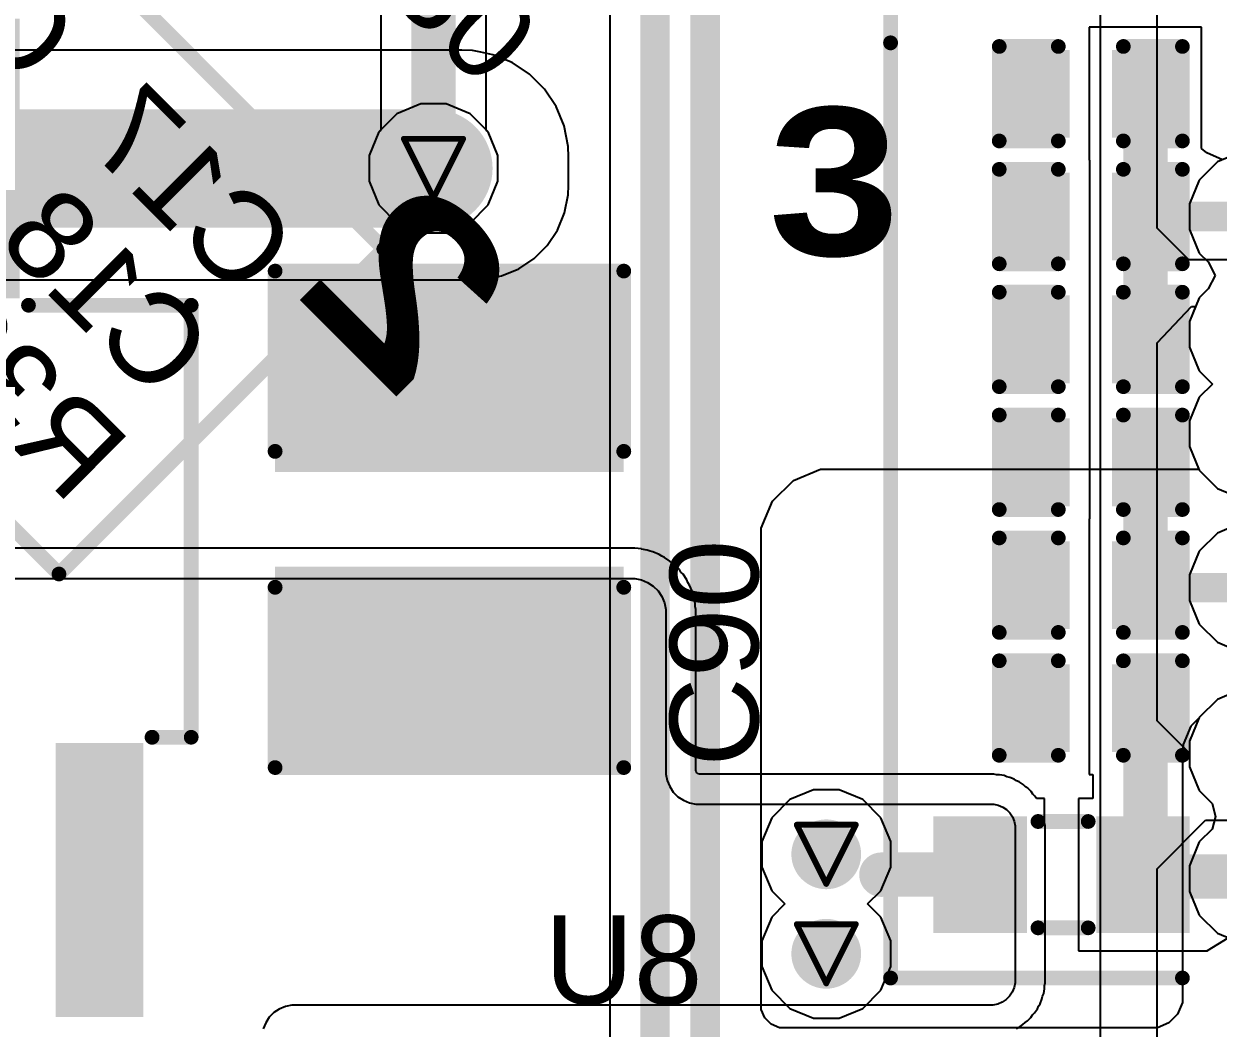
# Model space of a CAD drawing. Header units: inches. Extents: x 0 to 5359, y 0 to 5098.
# Drawn here: x 54.64 to 64.91, y 37.13 to 45.76 of the extents above; entities that cross this region are included whole.
import ezdxf

# ---------------------------------------------------------------- set-up
doc = ezdxf.new("R2010")
doc.units = ezdxf.units.IN
for name, color, linetype in [('Bottom Layer', 5, 'Continuous'), ('Bottom Overlay', 54, 'Continuous'), ('Drill Drawing', 1, 'Continuous'), ('Layer 1', 16, 'Continuous'), ('Layer 2', 76, 'Continuous'), ('Top Layer', 1, 'Continuous'), ('Top Overlay', 2, 'Continuous'), ('Top Paste', 8, 'Continuous'), ('Top Solder', 216, 'Continuous'), ('Via Holes', 16, 'Continuous')]:
    doc.layers.add(name, color=color, linetype=linetype)
doc.styles.add('Arial', font='', dxfattribs={"height": 0.2})
doc.styles.add('Arial Black_Bold', font='', dxfattribs={"height": 0.2})
doc.styles.get('Arial').set_extended_font_data('Arial')
doc.styles.get('Arial Black_Bold').set_extended_font_data('Arial Black', bold=True)

# ---------------------------------------------------------------- blocks, each defined once
blk = doc.blocks.new('SOT_223_6__33')
at = {"layer": 'Top Layer'}
for points in [[(-1.75, 4.2), (1.75, 4.2), (1.75, 2), (-1.75, 2)], [(-2.815, -2.025), (-2.265, -2.025), (-2.265, -4.175), (-2.815, -4.175)], [(-1.545, -2.025), (-0.995, -2.025), (-0.995, -4.175), (-1.545, -4.175)], [(-0.275, -2.025), (0.275, -2.025), (0.275, -4.175), (-0.275, -4.175)], [(0.995, -2.025), (1.545, -2.025), (1.545, -4.175), (0.995, -4.175)], [(2.265, -2.025), (2.815, -2.025), (2.815, -4.175), (2.265, -4.175)]]:
    blk.add_hatch(color=1, dxfattribs=at).paths.add_polyline_path(points)
at = {"layer": 'Top Paste'}
for points in [[(-1.75, 4.2), (1.75, 4.2), (1.75, 2), (-1.75, 2)], [(-2.815, -2.025), (-2.265, -2.025), (-2.265, -4.175), (-2.815, -4.175)], [(-1.545, -2.025), (-0.995, -2.025), (-0.995, -4.175), (-1.545, -4.175)], [(-0.275, -2.025), (0.275, -2.025), (0.275, -4.175), (-0.275, -4.175)], [(0.995, -2.025), (1.545, -2.025), (1.545, -4.175), (0.995, -4.175)], [(2.265, -2.025), (2.815, -2.025), (2.815, -4.175), (2.265, -4.175)]]:
    blk.add_hatch(color=8, dxfattribs=at).paths.add_polyline_path(points)
at = {"layer": 'Top Solder'}
for points in [[(-1.852, 4.302), (1.852, 4.302), (1.852, 1.898), (-1.852, 1.898)], [(-2.917, -1.923), (-2.163, -1.923), (-2.163, -4.277), (-2.917, -4.277)], [(-1.647, -1.923), (-0.893, -1.923), (-0.893, -4.277), (-1.647, -4.277)], [(-0.377, -1.923), (0.377, -1.923), (0.377, -4.277), (-0.377, -4.277)], [(0.893, -1.923), (1.647, -1.923), (1.647, -4.277), (0.893, -4.277)], [(2.163, -1.923), (2.917, -1.923), (2.917, -4.277), (2.163, -4.277)]]:
    blk.add_hatch(color=216, dxfattribs=at).paths.add_polyline_path(points)
at = {"layer": 'Top Overlay'}
for points in [[(-3.327, -1.873, 0.127, 0.127, 0), (-3.327, 1.84, 0.127, 0.127, 0)], [(-3.327, 1.84, 0.127, 0.127, 0), (-1.929, 1.84, 0.127, 0.127, 0)], [(1.929, 1.84, 0.127, 0.127, 0), (3.327, 1.84, 0.127, 0.127, 0)], [(3.327, -1.873, 0.127, 0.127, 0), (3.327, 1.84, 0.127, 0.127, 0)], [(-3.327, -1.873, 0.127, 0.127, 0), (-2.991, -1.873, 0.127, 0.127, 0)], [(2.991, -1.873, 0.127, 0.127, 0), (3.327, -1.873, 0.127, 0.127, 0)], [(-2.636, -4.513, 0.2, 0.2, 0), (-2.509, -4.386, 0.2, 0.2, 0)], [(-2.509, -4.386, 0.2, 0.2, 0), (-2.382, -4.513, 0.2, 0.2, 0)], [(-2.636, -4.513, 0.2, 0.2, 0), (-2.382, -4.513, 0.2, 0.2, 0)]]:
    blk.add_lwpolyline(points, format="xyseb", dxfattribs=at)
for points in [[(-3.359, 1.84, 0.0635, 0.0635, 1), (-3.296, 1.84, 0.0635, 0.0635, 1)], [(-3.359, 1.84, 0.0635, 0.0635, 1), (-3.296, 1.84, 0.0635, 0.0635, 1)], [(-1.96, 1.84, 0.0635, 0.0635, 1), (-1.897, 1.84, 0.0635, 0.0635, 1)], [(1.897, 1.84, 0.0635, 0.0635, 1), (1.96, 1.84, 0.0635, 0.0635, 1)], [(3.296, 1.84, 0.0635, 0.0635, 1), (3.359, 1.84, 0.0635, 0.0635, 1)], [(3.296, 1.84, 0.0635, 0.0635, 1), (3.359, 1.84, 0.0635, 0.0635, 1)], [(-3.359, -1.873, 0.0635, 0.0635, 1), (-3.296, -1.873, 0.0635, 0.0635, 1)], [(-3.359, -1.873, 0.0635, 0.0635, 1), (-3.296, -1.873, 0.0635, 0.0635, 1)], [(-3.023, -1.873, 0.0635, 0.0635, 1), (-2.959, -1.873, 0.0635, 0.0635, 1)], [(2.959, -1.873, 0.0635, 0.0635, 1), (3.023, -1.873, 0.0635, 0.0635, 1)], [(3.296, -1.873, 0.0635, 0.0635, 1), (3.359, -1.873, 0.0635, 0.0635, 1)], [(3.296, -1.873, 0.0635, 0.0635, 1), (3.359, -1.873, 0.0635, 0.0635, 1)], [(-2.559, -4.386, 0.1, 0.1, 1), (-2.459, -4.386, 0.1, 0.1, 1)], [(-2.559, -4.386, 0.1, 0.1, 1), (-2.459, -4.386, 0.1, 0.1, 1)], [(-2.686, -4.513, 0.1, 0.1, 1), (-2.586, -4.513, 0.1, 0.1, 1)], [(-2.686, -4.513, 0.1, 0.1, 1), (-2.586, -4.513, 0.1, 0.1, 1)], [(-2.432, -4.513, 0.1, 0.1, 1), (-2.332, -4.513, 0.1, 0.1, 1)], [(-2.432, -4.513, 0.1, 0.1, 1), (-2.332, -4.513, 0.1, 0.1, 1)]]:
    blk.add_lwpolyline(points, format="xyseb", close=True, dxfattribs=at)
blk = doc.blocks.new('IND_0603__1608_M_______207')
at = {"layer": 'Top Layer'}
for points in [[(-1, 0.4), (-0.4, 0.4), (-0.4, -0.4), (-1, -0.4)], [(0.4, 0.4), (1, 0.4), (1, -0.4), (0.4, -0.4)]]:
    blk.add_hatch(color=1, dxfattribs=at).paths.add_polyline_path(points)
at = {"layer": 'Top Paste'}
for points in [[(-1, 0.4), (-0.4, 0.4), (-0.4, -0.4), (-1, -0.4)], [(0.4, 0.4), (1, 0.4), (1, -0.4), (0.4, -0.4)]]:
    blk.add_hatch(color=8, dxfattribs=at).paths.add_polyline_path(points)
at = {"layer": 'Top Solder'}
for points in [[(-1.102, 0.502), (-0.298, 0.502), (-0.298, -0.502), (-1.102, -0.502)], [(0.298, 0.502), (1.102, 0.502), (1.102, -0.502), (0.298, -0.502)]]:
    blk.add_hatch(color=216, dxfattribs=at).paths.add_polyline_path(points)
at = {"layer": 'Top Overlay'}
for points in [[(-0.203, 0.457, 0.127, 0.127, 0), (0.229, 0.457, 0.127, 0.127, 0)], [(-0.203, -0.457, 0.127, 0.127, 0), (0.229, -0.457, 0.127, 0.127, 0)]]:
    blk.add_lwpolyline(points, format="xyseb", dxfattribs=at)
for points in [[(-0.235, 0.457, 0.0635, 0.0635, 1), (-0.171, 0.457, 0.0635, 0.0635, 1)], [(0.197, 0.457, 0.0635, 0.0635, 1), (0.26, 0.457, 0.0635, 0.0635, 1)], [(-0.235, -0.457, 0.0635, 0.0635, 1), (-0.171, -0.457, 0.0635, 0.0635, 1)], [(0.197, -0.457, 0.0635, 0.0635, 1), (0.26, -0.457, 0.0635, 0.0635, 1)]]:
    blk.add_lwpolyline(points, format="xyseb", close=True, dxfattribs=at)
blk = doc.blocks.new('C___0402_235')
at = {"layer": 'Top Layer'}
for points in [[(-0.699, -0.318), (-0.699, 0.318), (-0.241, 0.318), (-0.241, -0.318)], [(0.241, -0.318), (0.241, 0.318), (0.699, 0.318), (0.699, -0.318)]]:
    blk.add_hatch(color=1, dxfattribs=at).paths.add_polyline_path(points)
at = {"layer": 'Top Paste'}
for points in [[(-0.699, -0.318), (-0.699, 0.318), (-0.241, 0.318), (-0.241, -0.318)], [(0.241, -0.318), (0.241, 0.318), (0.699, 0.318), (0.699, -0.318)]]:
    blk.add_hatch(color=8, dxfattribs=at).paths.add_polyline_path(points)
at = {"layer": 'Top Solder'}
for points in [[(-0.758, -0.377), (-0.758, 0.377), (-0.181, 0.377), (-0.181, -0.377)], [(0.181, -0.377), (0.181, 0.377), (0.759, 0.377), (0.759, -0.377)]]:
    blk.add_hatch(color=216, dxfattribs=at).paths.add_polyline_path(points)
at = {"layer": 'Top Overlay'}
for points in [[(-0.787, -0.406, 0.127, 0.127, 0), (-0.787, 0.406, 0.127, 0.127, 0)], [(-0.787, 0.406, 0.127, 0.127, 0), (-0.279, 0.406, 0.127, 0.127, 0)], [(0.279, 0.406, 0.127, 0.127, 0), (0.787, 0.406, 0.127, 0.127, 0)], [(0.787, -0.406, 0.127, 0.127, 0), (0.787, 0.406, 0.127, 0.127, 0)], [(-0.787, -0.406, 0.127, 0.127, 0), (-0.279, -0.406, 0.127, 0.127, 0)], [(0.279, -0.406, 0.127, 0.127, 0), (0.787, -0.406, 0.127, 0.127, 0)]]:
    blk.add_lwpolyline(points, format="xyseb", dxfattribs=at)
for points in [[(-0.819, 0.406, 0.0635, 0.0635, 1), (-0.756, 0.406, 0.0635, 0.0635, 1)], [(-0.819, 0.406, 0.0635, 0.0635, 1), (-0.756, 0.406, 0.0635, 0.0635, 1)], [(-0.311, 0.406, 0.0635, 0.0635, 1), (-0.248, 0.406, 0.0635, 0.0635, 1)], [(0.248, 0.406, 0.0635, 0.0635, 1), (0.311, 0.406, 0.0635, 0.0635, 1)], [(0.756, 0.406, 0.0635, 0.0635, 1), (0.819, 0.406, 0.0635, 0.0635, 1)], [(0.756, 0.406, 0.0635, 0.0635, 1), (0.819, 0.406, 0.0635, 0.0635, 1)], [(-0.819, -0.406, 0.0635, 0.0635, 1), (-0.756, -0.406, 0.0635, 0.0635, 1)], [(-0.819, -0.406, 0.0635, 0.0635, 1), (-0.756, -0.406, 0.0635, 0.0635, 1)], [(-0.311, -0.406, 0.0635, 0.0635, 1), (-0.248, -0.406, 0.0635, 0.0635, 1)], [(0.248, -0.406, 0.0635, 0.0635, 1), (0.311, -0.406, 0.0635, 0.0635, 1)], [(0.756, -0.406, 0.0635, 0.0635, 1), (0.819, -0.406, 0.0635, 0.0635, 1)], [(0.756, -0.406, 0.0635, 0.0635, 1), (0.819, -0.406, 0.0635, 0.0635, 1)]]:
    blk.add_lwpolyline(points, format="xyseb", close=True, dxfattribs=at)
blk = doc.blocks.new('C___0402_239')
at = {"layer": 'Top Layer'}
for points in [[(-0.699, -0.318), (-0.699, 0.317), (-0.241, 0.317), (-0.241, -0.318)], [(0.241, -0.318), (0.241, 0.317), (0.698, 0.317), (0.698, -0.318)]]:
    blk.add_hatch(color=1, dxfattribs=at).paths.add_polyline_path(points)
at = {"layer": 'Top Paste'}
for points in [[(-0.699, -0.318), (-0.699, 0.317), (-0.241, 0.317), (-0.241, -0.318)], [(0.241, -0.318), (0.241, 0.317), (0.698, 0.317), (0.698, -0.318)]]:
    blk.add_hatch(color=8, dxfattribs=at).paths.add_polyline_path(points)
at = {"layer": 'Top Solder'}
for points in [[(-0.759, -0.378), (-0.759, 0.377), (-0.181, 0.377), (-0.181, -0.378)], [(0.181, -0.378), (0.181, 0.377), (0.758, 0.377), (0.758, -0.378)]]:
    blk.add_hatch(color=216, dxfattribs=at).paths.add_polyline_path(points)
at = {"layer": 'Top Overlay'}
for points in [[(-0.787, 0.406, 0.127, 0.127, 0), (-0.279, 0.406, 0.127, 0.127, 0)], [(-0.787, -0.406, 0.127, 0.127, 0), (-0.787, 0.406, 0.127, 0.127, 0)], [(0.279, 0.406, 0.127, 0.127, 0), (0.787, 0.406, 0.127, 0.127, 0)], [(0.787, 0.406, 0.127, 0.127, 0), (0.787, -0.406, 0.127, 0.127, 0)], [(-0.787, -0.406, 0.127, 0.127, 0), (-0.279, -0.406, 0.127, 0.127, 0)], [(0.279, -0.406, 0.127, 0.127, 0), (0.787, -0.406, 0.127, 0.127, 0)]]:
    blk.add_lwpolyline(points, format="xyseb", dxfattribs=at)
for points in [[(-0.819, 0.406, 0.0635, 0.0635, 1), (-0.756, 0.406, 0.0635, 0.0635, 1)], [(-0.819, 0.406, 0.0635, 0.0635, 1), (-0.756, 0.406, 0.0635, 0.0635, 1)], [(-0.311, 0.406, 0.0635, 0.0635, 1), (-0.248, 0.406, 0.0635, 0.0635, 1)], [(0.248, 0.406, 0.0635, 0.0635, 1), (0.311, 0.406, 0.0635, 0.0635, 1)], [(0.756, 0.406, 0.0635, 0.0635, 1), (0.819, 0.406, 0.0635, 0.0635, 1)], [(0.756, 0.406, 0.0635, 0.0635, 1), (0.819, 0.406, 0.0635, 0.0635, 1)], [(-0.819, -0.406, 0.0635, 0.0635, 1), (-0.756, -0.406, 0.0635, 0.0635, 1)], [(-0.819, -0.406, 0.0635, 0.0635, 1), (-0.756, -0.406, 0.0635, 0.0635, 1)], [(-0.311, -0.406, 0.0635, 0.0635, 1), (-0.248, -0.406, 0.0635, 0.0635, 1)], [(0.248, -0.406, 0.0635, 0.0635, 1), (0.311, -0.406, 0.0635, 0.0635, 1)], [(0.756, -0.406, 0.0635, 0.0635, 1), (0.819, -0.406, 0.0635, 0.0635, 1)], [(0.756, -0.406, 0.0635, 0.0635, 1), (0.819, -0.406, 0.0635, 0.0635, 1)]]:
    blk.add_lwpolyline(points, format="xyseb", close=True, dxfattribs=at)
blk = doc.blocks.new('C___0402_243')
at = {"layer": 'Top Layer'}
for points in [[(-0.699, -0.318), (-0.699, 0.318), (-0.241, 0.318), (-0.241, -0.318)], [(0.241, -0.318), (0.241, 0.318), (0.699, 0.318), (0.699, -0.318)]]:
    blk.add_hatch(color=1, dxfattribs=at).paths.add_polyline_path(points)
at = {"layer": 'Top Paste'}
for points in [[(-0.699, -0.318), (-0.699, 0.318), (-0.241, 0.318), (-0.241, -0.318)], [(0.241, -0.318), (0.241, 0.318), (0.699, 0.318), (0.699, -0.318)]]:
    blk.add_hatch(color=8, dxfattribs=at).paths.add_polyline_path(points)
at = {"layer": 'Top Solder'}
for points in [[(-0.758, -0.377), (-0.758, 0.377), (-0.181, 0.377), (-0.181, -0.377)], [(0.181, -0.377), (0.181, 0.377), (0.758, 0.377), (0.758, -0.377)]]:
    blk.add_hatch(color=216, dxfattribs=at).paths.add_polyline_path(points)
at = {"layer": 'Top Overlay'}
for points in [[(-0.787, 0.406, 0.127, 0.127, 0), (-0.279, 0.406, 0.127, 0.127, 0)], [(-0.787, -0.406, 0.127, 0.127, 0), (-0.787, 0.406, 0.127, 0.127, 0)], [(0.279, 0.406, 0.127, 0.127, 0), (0.787, 0.406, 0.127, 0.127, 0)], [(0.787, -0.406, 0.127, 0.127, 0), (0.787, 0.406, 0.127, 0.127, 0)], [(-0.787, -0.406, 0.127, 0.127, 0), (-0.279, -0.406, 0.127, 0.127, 0)], [(0.279, -0.406, 0.127, 0.127, 0), (0.787, -0.406, 0.127, 0.127, 0)]]:
    blk.add_lwpolyline(points, format="xyseb", dxfattribs=at)
for points in [[(-0.819, 0.406, 0.0635, 0.0635, 1), (-0.756, 0.406, 0.0635, 0.0635, 1)], [(-0.819, 0.406, 0.0635, 0.0635, 1), (-0.756, 0.406, 0.0635, 0.0635, 1)], [(-0.311, 0.406, 0.0635, 0.0635, 1), (-0.248, 0.406, 0.0635, 0.0635, 1)], [(0.248, 0.406, 0.0635, 0.0635, 1), (0.311, 0.406, 0.0635, 0.0635, 1)], [(0.756, 0.406, 0.0635, 0.0635, 1), (0.819, 0.406, 0.0635, 0.0635, 1)], [(0.756, 0.406, 0.0635, 0.0635, 1), (0.819, 0.406, 0.0635, 0.0635, 1)], [(-0.819, -0.406, 0.0635, 0.0635, 1), (-0.756, -0.406, 0.0635, 0.0635, 1)], [(-0.819, -0.406, 0.0635, 0.0635, 1), (-0.756, -0.406, 0.0635, 0.0635, 1)], [(-0.311, -0.406, 0.0635, 0.0635, 1), (-0.248, -0.406, 0.0635, 0.0635, 1)], [(0.248, -0.406, 0.0635, 0.0635, 1), (0.311, -0.406, 0.0635, 0.0635, 1)], [(0.756, -0.406, 0.0635, 0.0635, 1), (0.819, -0.406, 0.0635, 0.0635, 1)], [(0.756, -0.406, 0.0635, 0.0635, 1), (0.819, -0.406, 0.0635, 0.0635, 1)]]:
    blk.add_lwpolyline(points, format="xyseb", close=True, dxfattribs=at)
blk = doc.blocks.new('C___0402_244')
at = {"layer": 'Top Layer'}
for points in [[(-0.698, -0.318), (-0.698, 0.317), (-0.241, 0.317), (-0.241, -0.318)], [(0.241, -0.318), (0.241, 0.317), (0.699, 0.317), (0.699, -0.318)]]:
    blk.add_hatch(color=1, dxfattribs=at).paths.add_polyline_path(points)
at = {"layer": 'Top Paste'}
for points in [[(-0.698, -0.318), (-0.698, 0.317), (-0.241, 0.317), (-0.241, -0.318)], [(0.241, -0.318), (0.241, 0.317), (0.699, 0.317), (0.699, -0.318)]]:
    blk.add_hatch(color=8, dxfattribs=at).paths.add_polyline_path(points)
at = {"layer": 'Top Solder'}
for points in [[(-0.758, -0.378), (-0.758, 0.377), (-0.181, 0.377), (-0.181, -0.378)], [(0.181, -0.378), (0.181, 0.377), (0.759, 0.377), (0.759, -0.378)]]:
    blk.add_hatch(color=216, dxfattribs=at).paths.add_polyline_path(points)
at = {"layer": 'Top Overlay'}
for points in [[(-0.787, 0.406, 0.127, 0.127, 0), (-0.787, -0.406, 0.127, 0.127, 0)], [(-0.787, 0.406, 0.127, 0.127, 0), (-0.279, 0.406, 0.127, 0.127, 0)], [(0.279, 0.406, 0.127, 0.127, 0), (0.787, 0.406, 0.127, 0.127, 0)], [(0.787, -0.406, 0.127, 0.127, 0), (0.787, 0.406, 0.127, 0.127, 0)], [(-0.787, -0.406, 0.127, 0.127, 0), (-0.279, -0.406, 0.127, 0.127, 0)], [(0.279, -0.406, 0.127, 0.127, 0), (0.787, -0.406, 0.127, 0.127, 0)]]:
    blk.add_lwpolyline(points, format="xyseb", dxfattribs=at)
for points in [[(-0.819, 0.406, 0.0635, 0.0635, 1), (-0.756, 0.406, 0.0635, 0.0635, 1)], [(-0.819, 0.406, 0.0635, 0.0635, 1), (-0.756, 0.406, 0.0635, 0.0635, 1)], [(-0.311, 0.406, 0.0635, 0.0635, 1), (-0.248, 0.406, 0.0635, 0.0635, 1)], [(0.248, 0.406, 0.0635, 0.0635, 1), (0.311, 0.406, 0.0635, 0.0635, 1)], [(0.756, 0.406, 0.0635, 0.0635, 1), (0.819, 0.406, 0.0635, 0.0635, 1)], [(0.756, 0.406, 0.0635, 0.0635, 1), (0.819, 0.406, 0.0635, 0.0635, 1)], [(-0.819, -0.406, 0.0635, 0.0635, 1), (-0.756, -0.406, 0.0635, 0.0635, 1)], [(-0.819, -0.406, 0.0635, 0.0635, 1), (-0.756, -0.406, 0.0635, 0.0635, 1)], [(-0.311, -0.406, 0.0635, 0.0635, 1), (-0.248, -0.406, 0.0635, 0.0635, 1)], [(0.248, -0.406, 0.0635, 0.0635, 1), (0.311, -0.406, 0.0635, 0.0635, 1)], [(0.756, -0.406, 0.0635, 0.0635, 1), (0.819, -0.406, 0.0635, 0.0635, 1)], [(0.756, -0.406, 0.0635, 0.0635, 1), (0.819, -0.406, 0.0635, 0.0635, 1)]]:
    blk.add_lwpolyline(points, format="xyseb", close=True, dxfattribs=at)
blk = doc.blocks.new('C___0402_245')
at = {"layer": 'Top Layer'}
for points in [[(-0.698, -0.318), (-0.698, 0.318), (-0.241, 0.318), (-0.241, -0.318)], [(0.241, -0.318), (0.241, 0.318), (0.699, 0.318), (0.699, -0.318)]]:
    blk.add_hatch(color=1, dxfattribs=at).paths.add_polyline_path(points)
at = {"layer": 'Top Paste'}
for points in [[(-0.698, -0.318), (-0.698, 0.318), (-0.241, 0.318), (-0.241, -0.318)], [(0.241, -0.318), (0.241, 0.318), (0.699, 0.318), (0.699, -0.318)]]:
    blk.add_hatch(color=8, dxfattribs=at).paths.add_polyline_path(points)
at = {"layer": 'Top Solder'}
for points in [[(-0.758, -0.377), (-0.758, 0.377), (-0.181, 0.377), (-0.181, -0.377)], [(0.181, -0.377), (0.181, 0.377), (0.759, 0.377), (0.759, -0.377)]]:
    blk.add_hatch(color=216, dxfattribs=at).paths.add_polyline_path(points)
at = {"layer": 'Top Overlay'}
for points in [[(-0.787, -0.406, 0.127, 0.127, 0), (-0.787, 0.406, 0.127, 0.127, 0)], [(-0.787, 0.406, 0.127, 0.127, 0), (-0.279, 0.406, 0.127, 0.127, 0)], [(0.279, 0.406, 0.127, 0.127, 0), (0.787, 0.406, 0.127, 0.127, 0)], [(0.787, 0.406, 0.127, 0.127, 0), (0.787, -0.406, 0.127, 0.127, 0)], [(-0.787, -0.406, 0.127, 0.127, 0), (-0.279, -0.406, 0.127, 0.127, 0)], [(0.279, -0.406, 0.127, 0.127, 0), (0.787, -0.406, 0.127, 0.127, 0)]]:
    blk.add_lwpolyline(points, format="xyseb", dxfattribs=at)
for points in [[(-0.819, 0.406, 0.0635, 0.0635, 1), (-0.756, 0.406, 0.0635, 0.0635, 1)], [(-0.819, 0.406, 0.0635, 0.0635, 1), (-0.756, 0.406, 0.0635, 0.0635, 1)], [(-0.311, 0.406, 0.0635, 0.0635, 1), (-0.248, 0.406, 0.0635, 0.0635, 1)], [(0.248, 0.406, 0.0635, 0.0635, 1), (0.311, 0.406, 0.0635, 0.0635, 1)], [(0.756, 0.406, 0.0635, 0.0635, 1), (0.819, 0.406, 0.0635, 0.0635, 1)], [(0.756, 0.406, 0.0635, 0.0635, 1), (0.819, 0.406, 0.0635, 0.0635, 1)], [(-0.819, -0.406, 0.0635, 0.0635, 1), (-0.756, -0.406, 0.0635, 0.0635, 1)], [(-0.819, -0.406, 0.0635, 0.0635, 1), (-0.756, -0.406, 0.0635, 0.0635, 1)], [(-0.311, -0.406, 0.0635, 0.0635, 1), (-0.248, -0.406, 0.0635, 0.0635, 1)], [(0.248, -0.406, 0.0635, 0.0635, 1), (0.311, -0.406, 0.0635, 0.0635, 1)], [(0.756, -0.406, 0.0635, 0.0635, 1), (0.819, -0.406, 0.0635, 0.0635, 1)], [(0.756, -0.406, 0.0635, 0.0635, 1), (0.819, -0.406, 0.0635, 0.0635, 1)]]:
    blk.add_lwpolyline(points, format="xyseb", close=True, dxfattribs=at)
blk = doc.blocks.new('C___0402_246')
at = {"layer": 'Top Layer'}
for points in [[(-0.698, -0.317), (-0.698, 0.318), (-0.241, 0.318), (-0.241, -0.317)], [(0.241, -0.317), (0.241, 0.318), (0.698, 0.318), (0.698, -0.317)]]:
    blk.add_hatch(color=1, dxfattribs=at).paths.add_polyline_path(points)
at = {"layer": 'Top Paste'}
for points in [[(-0.698, -0.317), (-0.698, 0.318), (-0.241, 0.318), (-0.241, -0.317)], [(0.241, -0.317), (0.241, 0.318), (0.698, 0.318), (0.698, -0.317)]]:
    blk.add_hatch(color=8, dxfattribs=at).paths.add_polyline_path(points)
at = {"layer": 'Top Solder'}
for points in [[(-0.758, -0.377), (-0.758, 0.378), (-0.181, 0.378), (-0.181, -0.377)], [(0.181, -0.377), (0.181, 0.378), (0.758, 0.378), (0.758, -0.377)]]:
    blk.add_hatch(color=216, dxfattribs=at).paths.add_polyline_path(points)
at = {"layer": 'Top Overlay'}
for points in [[(-0.787, -0.406, 0.127, 0.127, 0), (-0.787, 0.406, 0.127, 0.127, 0)], [(-0.787, 0.406, 0.127, 0.127, 0), (-0.279, 0.406, 0.127, 0.127, 0)], [(0.279, 0.406, 0.127, 0.127, 0), (0.787, 0.406, 0.127, 0.127, 0)], [(0.787, -0.406, 0.127, 0.127, 0), (0.787, 0.406, 0.127, 0.127, 0)], [(-0.787, -0.406, 0.127, 0.127, 0), (-0.279, -0.406, 0.127, 0.127, 0)], [(0.279, -0.406, 0.127, 0.127, 0), (0.787, -0.406, 0.127, 0.127, 0)]]:
    blk.add_lwpolyline(points, format="xyseb", dxfattribs=at)
for points in [[(-0.819, 0.406, 0.0635, 0.0635, 1), (-0.756, 0.406, 0.0635, 0.0635, 1)], [(-0.819, 0.406, 0.0635, 0.0635, 1), (-0.756, 0.406, 0.0635, 0.0635, 1)], [(-0.311, 0.406, 0.0635, 0.0635, 1), (-0.248, 0.406, 0.0635, 0.0635, 1)], [(0.248, 0.406, 0.0635, 0.0635, 1), (0.311, 0.406, 0.0635, 0.0635, 1)], [(0.756, 0.406, 0.0635, 0.0635, 1), (0.819, 0.406, 0.0635, 0.0635, 1)], [(0.756, 0.406, 0.0635, 0.0635, 1), (0.819, 0.406, 0.0635, 0.0635, 1)], [(-0.819, -0.406, 0.0635, 0.0635, 1), (-0.756, -0.406, 0.0635, 0.0635, 1)], [(-0.819, -0.406, 0.0635, 0.0635, 1), (-0.756, -0.406, 0.0635, 0.0635, 1)], [(-0.311, -0.406, 0.0635, 0.0635, 1), (-0.248, -0.406, 0.0635, 0.0635, 1)], [(0.248, -0.406, 0.0635, 0.0635, 1), (0.311, -0.406, 0.0635, 0.0635, 1)], [(0.756, -0.406, 0.0635, 0.0635, 1), (0.819, -0.406, 0.0635, 0.0635, 1)], [(0.756, -0.406, 0.0635, 0.0635, 1), (0.819, -0.406, 0.0635, 0.0635, 1)]]:
    blk.add_lwpolyline(points, format="xyseb", close=True, dxfattribs=at)
blk = doc.blocks.new('C___1210_276')
at = {"layer": 'Top Layer'}
for points in [[(-2.032, 1.397), (-0.508, 1.397), (-0.508, -1.397), (-2.032, -1.397)], [(0.508, 1.397), (2.032, 1.397), (2.032, -1.397), (0.508, -1.397)]]:
    blk.add_hatch(color=1, dxfattribs=at).paths.add_polyline_path(points)
at = {"layer": 'Top Paste'}
for points in [[(-2.032, 1.397), (-0.508, 1.397), (-0.508, -1.397), (-2.032, -1.397)], [(0.508, 1.397), (2.032, 1.397), (2.032, -1.397), (0.508, -1.397)]]:
    blk.add_hatch(color=8, dxfattribs=at).paths.add_polyline_path(points)
at = {"layer": 'Top Solder'}
for points in [[(-2.134, 1.499), (-0.406, 1.499), (-0.406, -1.499), (-2.134, -1.499)], [(0.406, 1.499), (2.134, 1.499), (2.134, -1.499), (0.406, -1.499)]]:
    blk.add_hatch(color=216, dxfattribs=at).paths.add_polyline_path(points)
at = {"layer": 'Top Overlay'}
for points in [[(-2.134, 1.499, 0.127, 0.127, 0), (-0.584, 1.499, 0.127, 0.127, 0)], [(-2.134, -1.499, 0.127, 0.127, 0), (-2.134, 1.499, 0.127, 0.127, 0)], [(0.584, 1.499, 0.127, 0.127, 0), (2.134, 1.499, 0.127, 0.127, 0)], [(2.134, -1.499, 0.127, 0.127, 0), (2.134, 1.499, 0.127, 0.127, 0)], [(-2.134, -1.499, 0.127, 0.127, 0), (-0.584, -1.499, 0.127, 0.127, 0)], [(0.584, -1.499, 0.127, 0.127, 0), (2.134, -1.499, 0.127, 0.127, 0)]]:
    blk.add_lwpolyline(points, format="xyseb", dxfattribs=at)
for points in [[(-2.165, 1.499, 0.0635, 0.0635, 1), (-2.102, 1.499, 0.0635, 0.0635, 1)], [(-2.165, 1.499, 0.0635, 0.0635, 1), (-2.102, 1.499, 0.0635, 0.0635, 1)], [(-0.616, 1.499, 0.0635, 0.0635, 1), (-0.552, 1.499, 0.0635, 0.0635, 1)], [(0.552, 1.499, 0.0635, 0.0635, 1), (0.616, 1.499, 0.0635, 0.0635, 1)], [(2.102, 1.499, 0.0635, 0.0635, 1), (2.165, 1.499, 0.0635, 0.0635, 1)], [(2.102, 1.499, 0.0635, 0.0635, 1), (2.165, 1.499, 0.0635, 0.0635, 1)], [(-2.165, -1.499, 0.0635, 0.0635, 1), (-2.102, -1.499, 0.0635, 0.0635, 1)], [(-2.165, -1.499, 0.0635, 0.0635, 1), (-2.102, -1.499, 0.0635, 0.0635, 1)], [(-0.616, -1.499, 0.0635, 0.0635, 1), (-0.552, -1.499, 0.0635, 0.0635, 1)], [(0.552, -1.499, 0.0635, 0.0635, 1), (0.616, -1.499, 0.0635, 0.0635, 1)], [(2.102, -1.499, 0.0635, 0.0635, 1), (2.165, -1.499, 0.0635, 0.0635, 1)], [(2.102, -1.499, 0.0635, 0.0635, 1), (2.165, -1.499, 0.0635, 0.0635, 1)]]:
    blk.add_lwpolyline(points, format="xyseb", close=True, dxfattribs=at)

msp = doc.modelspace()

# ---------------------------------------------------------------- hatches: boundary and pattern name
at = {"layer": 'Bottom Layer'}
h = msp.add_hatch(color=5, dxfattribs=at)
edge = h.paths.add_edge_path()
edge.add_arc((58.167, 44.52), 0.3, 0, 360)
h = msp.add_hatch(color=5, dxfattribs=at)
edge = h.paths.add_edge_path()
edge.add_arc((61.544, 38.625), 0.3, 0, 360)
h = msp.add_hatch(color=5, dxfattribs=at)
edge = h.paths.add_edge_path()
edge.add_arc((61.544, 37.77), 0.3, 0, 360)
at = {"layer": 'Layer 1'}
h = msp.add_hatch(color=16, dxfattribs=at)
edge = h.paths.add_edge_path()
edge.add_arc((58.167, 44.52), 0.3, 0, 360)
h = msp.add_hatch(color=16, dxfattribs=at)
edge = h.paths.add_edge_path()
edge.add_arc((61.544, 38.625), 0.3, 0, 360)
h = msp.add_hatch(color=16, dxfattribs=at)
edge = h.paths.add_edge_path()
edge.add_arc((61.544, 37.77), 0.3, 0, 360)
at = {"layer": 'Layer 2'}
h = msp.add_hatch(color=76, dxfattribs=at)
edge = h.paths.add_edge_path()
edge.add_arc((58.167, 44.52), 0.3, 0, 360)
h = msp.add_hatch(color=76, dxfattribs=at)
edge = h.paths.add_edge_path()
edge.add_arc((61.544, 38.625), 0.3, 0, 360)
h = msp.add_hatch(color=76, dxfattribs=at)
edge = h.paths.add_edge_path()
edge.add_arc((61.544, 37.77), 0.3, 0, 360)
at = {"layer": 'Top Layer'}
h = msp.add_hatch(color=1, dxfattribs=at)
edge = h.paths.add_edge_path()
edge.add_arc((58.167, 44.52), 0.3, 0, 360)
h = msp.add_hatch(color=1, dxfattribs=at)
edge = h.paths.add_edge_path()
edge.add_arc((61.544, 38.625), 0.3, 0, 360)
h = msp.add_hatch(color=1, dxfattribs=at)
edge = h.paths.add_edge_path()
edge.add_arc((61.544, 37.77), 0.3, 0, 360)
at = {"layer": 'Via Holes'}
h = msp.add_hatch(color=7, dxfattribs=at)
edge = h.paths.add_edge_path()
edge.add_arc((58.167, 44.52), 0.15, 0, 360)
h = msp.add_hatch(color=7, dxfattribs=at)
edge = h.paths.add_edge_path()
edge.add_arc((61.544, 38.625), 0.15, 0, 360)
h = msp.add_hatch(color=7, dxfattribs=at)
edge = h.paths.add_edge_path()
edge.add_arc((61.544, 37.77), 0.15, 0, 360)

# ---------------------------------------------------------------- linework, layer by layer
at = {"layer": 'Bottom Layer'}
for p, q in [((59.683, 49.248), (59.683, 33.332)), ((57.714, 47.172), (57.714, 44.85)), ((58.62, 44.85), (58.62, 47.172)), ((57.697, 44.833), (57.613, 44.63)), ((57.714, 44.85), (57.697, 44.833)), ((58.637, 44.833), (58.62, 44.85)), ((58.721, 44.63), (58.637, 44.833)), ((57.613, 44.63), (57.613, 44.409)), ((58.721, 44.409), (58.721, 44.63)), ((57.613, 44.409), (57.697, 44.206)), ((58.637, 44.206), (58.721, 44.409)), ((57.697, 44.206), (57.853, 44.05)), ((58.481, 44.05), (58.637, 44.206)), ((57.853, 44.05), (58.057, 43.966)), ((58.057, 43.966), (58.277, 43.966)), ((58.277, 43.966), (58.481, 44.05)), ((61.261, 41.839), (61.494, 41.935)), ((61.494, 41.935), (61.62, 41.935)), ((61.62, 41.935), (61.62, 41.935)), ((61.62, 41.935), (64.747, 41.935)), ((64.747, 41.935), (64.751, 41.926)), ((64.751, 41.926), (64.907, 41.77)), ((61.082, 41.66), (61.261, 41.839)), ((64.907, 41.77), (65.11, 41.686)), ((60.985, 41.427), (61.082, 41.66)), ((60.985, 41.3), (60.985, 41.427)), ((64.907, 41.386), (64.751, 41.231)), ((65.11, 41.471), (64.907, 41.386)), ((60.985, 37.29), (60.985, 41.3)), ((64.751, 41.231), (64.666, 41.027)), ((64.666, 41.027), (64.666, 40.806)), ((64.666, 40.806), (64.751, 40.603)), ((64.751, 40.603), (64.907, 40.447)), ((64.907, 40.447), (65.11, 40.363)), ((64.907, 39.956), (64.751, 39.8)), ((65.11, 40.04), (64.907, 39.956)), ((64.749, 39.795), (64.679, 39.725)), ((64.751, 39.8), (64.749, 39.795)), ((64.679, 39.725), (64.614, 39.57)), ((64.614, 39.57), (64.606, 39.486)), ((64.606, 39.486), (64.606, 37.403)), ((64.606, 37.403), (64.606, 37.35)), ((61.015, 37.219), (60.985, 37.29)), ((64.606, 37.35), (64.565, 37.251)), ((61.069, 37.164), (61.015, 37.219)), ((64.49, 37.176), (64.392, 37.135)), ((64.565, 37.251), (64.49, 37.176)), ((61.141, 37.135), (61.069, 37.164)), ((64.338, 37.135), (61.141, 37.135)), ((64.392, 37.135), (64.338, 37.135))]:
    msp.add_line(p, q, dxfattribs=at)
for points in [[(60.071, 33.332, 0.254, 0.254, 0), (60.071, 49.248, 0.254, 0.254, 0)], [(60.503, 33.332, 0.254, 0.254, 0), (60.503, 49.248, 0.254, 0.254, 0)], [(58.167, 44.52, 0.381, 0.381, 0), (58.167, 47.172, 0.381, 0.381, 0)]]:
    msp.add_lwpolyline(points, format="xyseb", dxfattribs=at)
msp.add_lwpolyline([(58.072, 44.52, 0.191, 0.191, 1), (58.262, 44.52, 0.191, 0.191, 1)], format="xyseb", close=True, dxfattribs=at)
at = {"layer": 'Bottom Overlay'}
for points in [[(53.755, 47.812, 0.127, 0.127, 0), (57.74, 43.827, 0.127, 0.127, 0)], [(50.962, 45.019, 0.127, 0.127, 0), (54.947, 41.034, 0.127, 0.127, 0)], [(54.947, 41.034, 0.127, 0.127, 0), (57.74, 43.827, 0.127, 0.127, 0)]]:
    msp.add_lwpolyline(points, format="xyseb", dxfattribs=at)
for points in [[(57.708, 43.827, 0.0635, 0.0635, 1), (57.771, 43.827, 0.0635, 0.0635, 1)], [(57.708, 43.827, 0.0635, 0.0635, 1), (57.771, 43.827, 0.0635, 0.0635, 1)], [(54.915, 41.034, 0.0635, 0.0635, 1), (54.978, 41.034, 0.0635, 0.0635, 1)], [(54.915, 41.034, 0.0635, 0.0635, 1), (54.978, 41.034, 0.0635, 0.0635, 1)]]:
    msp.add_lwpolyline(points, format="xyseb", close=True, dxfattribs=at)
at = {"layer": 'Drill Drawing'}
for points in [[(57.913, 44.774, 0.0508, 0.0508, 0), (58.421, 44.774, 0.0508, 0.0508, 0)], [(57.913, 44.774, 0.0508, 0.0508, 0), (58.167, 44.266, 0.0508, 0.0508, 0)], [(58.167, 44.266, 0.0508, 0.0508, 0), (58.421, 44.774, 0.0508, 0.0508, 0)], [(61.29, 38.879, 0.0508, 0.0508, 0), (61.798, 38.879, 0.0508, 0.0508, 0)], [(61.29, 38.879, 0.0508, 0.0508, 0), (61.544, 38.371, 0.0508, 0.0508, 0)], [(61.544, 38.371, 0.0508, 0.0508, 0), (61.798, 38.879, 0.0508, 0.0508, 0)], [(61.29, 38.024, 0.0508, 0.0508, 0), (61.798, 38.024, 0.0508, 0.0508, 0)], [(61.29, 38.024, 0.0508, 0.0508, 0), (61.544, 37.516, 0.0508, 0.0508, 0)], [(61.544, 37.516, 0.0508, 0.0508, 0), (61.798, 38.024, 0.0508, 0.0508, 0)]]:
    msp.add_lwpolyline(points, format="xyseb", dxfattribs=at)
for points in [[(57.9, 44.774, 0.0254, 0.0254, 1), (57.926, 44.774, 0.0254, 0.0254, 1)], [(57.9, 44.774, 0.0254, 0.0254, 1), (57.926, 44.774, 0.0254, 0.0254, 1)], [(58.408, 44.774, 0.0254, 0.0254, 1), (58.434, 44.774, 0.0254, 0.0254, 1)], [(58.408, 44.774, 0.0254, 0.0254, 1), (58.434, 44.774, 0.0254, 0.0254, 1)], [(58.154, 44.266, 0.0254, 0.0254, 1), (58.18, 44.266, 0.0254, 0.0254, 1)], [(58.154, 44.266, 0.0254, 0.0254, 1), (58.18, 44.266, 0.0254, 0.0254, 1)], [(61.278, 38.879, 0.0254, 0.0254, 1), (61.303, 38.879, 0.0254, 0.0254, 1)], [(61.278, 38.879, 0.0254, 0.0254, 1), (61.303, 38.879, 0.0254, 0.0254, 1)], [(61.785, 38.879, 0.0254, 0.0254, 1), (61.811, 38.879, 0.0254, 0.0254, 1)], [(61.785, 38.879, 0.0254, 0.0254, 1), (61.811, 38.879, 0.0254, 0.0254, 1)], [(61.531, 38.371, 0.0254, 0.0254, 1), (61.557, 38.371, 0.0254, 0.0254, 1)], [(61.531, 38.371, 0.0254, 0.0254, 1), (61.557, 38.371, 0.0254, 0.0254, 1)], [(61.278, 38.024, 0.0254, 0.0254, 1), (61.303, 38.024, 0.0254, 0.0254, 1)], [(61.278, 38.024, 0.0254, 0.0254, 1), (61.303, 38.024, 0.0254, 0.0254, 1)], [(61.785, 38.024, 0.0254, 0.0254, 1), (61.811, 38.024, 0.0254, 0.0254, 1)], [(61.785, 38.024, 0.0254, 0.0254, 1), (61.811, 38.024, 0.0254, 0.0254, 1)], [(61.531, 37.516, 0.0254, 0.0254, 1), (61.557, 37.516, 0.0254, 0.0254, 1)], [(61.531, 37.516, 0.0254, 0.0254, 1), (61.557, 37.516, 0.0254, 0.0254, 1)]]:
    msp.add_lwpolyline(points, format="xyseb", close=True, dxfattribs=at)
at = {"layer": 'Layer 1'}
for p, q in [((57.853, 44.989), (57.697, 44.833)), ((58.057, 45.074), (57.853, 44.989)), ((58.277, 45.074), (58.057, 45.074)), ((58.481, 44.989), (58.277, 45.074)), ((58.637, 44.833), (58.481, 44.989)), ((57.697, 44.833), (57.613, 44.63)), ((58.721, 44.63), (58.637, 44.833)), ((57.613, 44.63), (57.613, 44.409)), ((58.721, 44.409), (58.721, 44.63)), ((64.907, 44.576), (64.751, 44.42)), ((65.11, 44.66), (64.907, 44.576)), ((57.613, 44.409), (57.697, 44.206)), ((58.637, 44.206), (58.721, 44.409)), ((64.751, 44.42), (64.666, 44.216)), ((57.697, 44.206), (57.853, 44.05)), ((58.481, 44.05), (58.637, 44.206)), ((64.666, 44.216), (64.666, 43.996)), ((57.853, 44.05), (58.057, 43.966)), ((58.057, 43.966), (58.277, 43.966)), ((58.277, 43.966), (58.481, 44.05)), ((64.666, 43.996), (64.751, 43.792)), ((64.751, 43.792), (64.827, 43.716)), ((64.827, 43.716), (64.888, 43.6)), ((64.888, 43.6), (64.827, 43.484)), ((64.827, 43.484), (64.751, 43.408)), ((64.751, 43.408), (64.666, 43.204)), ((64.666, 43.204), (64.666, 42.983)), ((64.666, 42.983), (64.751, 42.78)), ((64.751, 42.78), (64.864, 42.667)), ((64.864, 42.667), (64.751, 42.554)), ((64.751, 42.554), (64.666, 42.35)), ((64.666, 42.35), (64.666, 42.129)), ((64.666, 42.129), (64.751, 41.926)), ((64.751, 41.926), (64.907, 41.77)), ((64.907, 41.77), (65.11, 41.686)), ((64.907, 41.386), (64.751, 41.231)), ((65.11, 41.471), (64.907, 41.386)), ((64.751, 41.231), (64.666, 41.027)), ((64.666, 41.027), (64.666, 40.806)), ((64.666, 40.806), (64.751, 40.603)), ((64.751, 40.603), (64.907, 40.447)), ((64.907, 40.447), (65.11, 40.363)), ((64.907, 39.956), (64.751, 39.8)), ((65.11, 40.04), (64.907, 39.956)), ((64.751, 39.8), (64.666, 39.596)), ((64.666, 39.596), (64.666, 39.376)), ((64.666, 39.376), (64.751, 39.172)), ((61.434, 39.179), (61.23, 39.095)), ((61.654, 39.179), (61.434, 39.179)), ((61.858, 39.095), (61.654, 39.179)), ((64.751, 39.172), (64.863, 39.061)), ((61.23, 39.095), (61.075, 38.939)), ((62.014, 38.939), (61.858, 39.095)), ((64.863, 39.061), (64.89, 38.951)), ((61.075, 38.939), (60.99, 38.735)), ((62.098, 38.735), (62.014, 38.939)), ((64.89, 38.951), (64.863, 38.842)), ((64.863, 38.842), (64.751, 38.731)), ((60.99, 38.735), (60.99, 38.515)), ((62.098, 38.515), (62.098, 38.735)), ((64.751, 38.731), (64.666, 38.527)), ((60.99, 38.515), (61.075, 38.311)), ((62.014, 38.311), (62.098, 38.515)), ((64.666, 38.527), (64.666, 38.306)), ((61.075, 38.311), (61.188, 38.198)), ((61.9, 38.198), (62.014, 38.311)), ((64.666, 38.306), (64.751, 38.103)), ((61.188, 38.198), (61.075, 38.084)), ((62.014, 38.084), (61.9, 38.198)), ((64.751, 38.103), (64.907, 37.947)), ((61.075, 38.084), (60.99, 37.88)), ((62.098, 37.88), (62.014, 38.084)), ((64.907, 37.947), (65.11, 37.863)), ((60.99, 37.88), (60.99, 37.66)), ((62.098, 37.66), (62.098, 37.88)), ((60.99, 37.66), (61.075, 37.456)), ((62.014, 37.456), (62.098, 37.66)), ((61.075, 37.456), (61.23, 37.3)), ((61.858, 37.3), (62.014, 37.456)), ((61.23, 37.3), (61.434, 37.216)), ((61.654, 37.216), (61.858, 37.3)), ((61.434, 37.216), (61.654, 37.216))]:
    msp.add_line(p, q, dxfattribs=at)
at = {"layer": 'Layer 2'}
for p, q in [((63.899, 48.583), (63.899, 34.994)), ((64.389, 44.006), (64.389, 48.611)), ((58.411, 45.537), (48.402, 45.537)), ((58.501, 45.533), (58.411, 45.537)), ((58.411, 45.537), (58.411, 45.537)), ((58.411, 45.537), (58.411, 45.537)), ((58.411, 45.537), (58.411, 45.537)), ((58.574, 45.518), (58.501, 45.533)), ((58.677, 45.497), (58.574, 45.518)), ((58.844, 45.429), (58.677, 45.497)), ((58.993, 45.329), (58.844, 45.429)), ((59.121, 45.201), (58.993, 45.329)), ((59.221, 45.052), (59.121, 45.201)), ((59.29, 44.885), (59.221, 45.052)), ((59.325, 44.709), (59.29, 44.885)), ((59.329, 44.619), (59.325, 44.709)), ((59.329, 44.373), (59.329, 44.619)), ((59.325, 44.293), (59.329, 44.373)), ((59.329, 44.373), (59.329, 44.373)), ((59.294, 44.137), (59.325, 44.293)), ((59.233, 43.99), (59.294, 44.137)), ((59.145, 43.858), (59.233, 43.99)), ((64.662, 43.733), (64.389, 44.006)), ((59.032, 43.746), (59.145, 43.858)), ((58.9, 43.657), (59.032, 43.746)), ((58.753, 43.596), (58.9, 43.657)), ((66.625, 43.733), (64.662, 43.733)), ((36.985, 43.561), (58.518, 43.561)), ((58.518, 43.561), (58.597, 43.565)), ((58.597, 43.565), (58.753, 43.596)), ((64.389, 43.02), (64.684, 43.332)), ((64.719, 43.332), (64.666, 43.204)), ((64.684, 43.332), (64.719, 43.332)), ((64.666, 43.204), (64.666, 42.983)), ((64.389, 39.772), (64.389, 43.02)), ((64.666, 42.983), (64.751, 42.78)), ((64.751, 42.78), (64.864, 42.667)), ((64.864, 42.667), (64.751, 42.554)), ((64.751, 42.554), (64.666, 42.35)), ((64.666, 42.35), (64.666, 42.129)), ((64.666, 42.129), (64.751, 41.926)), ((64.751, 41.926), (64.907, 41.77)), ((64.907, 41.77), (65.11, 41.686)), ((64.907, 39.956), (64.751, 39.8)), ((65.11, 40.04), (64.907, 39.956)), ((64.666, 39.495), (64.389, 39.772)), ((64.751, 39.8), (64.666, 39.596)), ((64.666, 39.596), (64.666, 39.495)), ((61.434, 39.179), (61.23, 39.095)), ((61.654, 39.179), (61.434, 39.179)), ((61.858, 39.095), (61.654, 39.179)), ((61.23, 39.095), (61.075, 38.939)), ((62.014, 38.939), (61.858, 39.095)), ((61.075, 38.939), (60.99, 38.735)), ((62.098, 38.735), (62.014, 38.939)), ((64.389, 38.5), (64.805, 38.917)), ((64.805, 38.917), (72.562, 38.917)), ((60.99, 38.735), (60.99, 38.515)), ((62.098, 38.515), (62.098, 38.735)), ((60.99, 38.515), (61.075, 38.311)), ((62.014, 38.311), (62.098, 38.515)), ((64.389, 36.639), (64.389, 38.5)), ((61.075, 38.311), (61.188, 38.198)), ((61.9, 38.198), (62.014, 38.311)), ((61.188, 38.198), (61.075, 38.084)), ((62.014, 38.084), (61.9, 38.198)), ((61.075, 38.084), (60.99, 37.88)), ((62.098, 37.88), (62.014, 38.084)), ((60.99, 37.88), (60.99, 37.66)), ((62.098, 37.66), (62.098, 37.88)), ((60.99, 37.66), (61.075, 37.456)), ((62.014, 37.456), (62.098, 37.66)), ((61.075, 37.456), (61.23, 37.3)), ((61.858, 37.3), (62.014, 37.456)), ((61.23, 37.3), (61.434, 37.216)), ((61.654, 37.216), (61.858, 37.3)), ((61.434, 37.216), (61.654, 37.216))]:
    msp.add_line(p, q, dxfattribs=at)
msp.add_lwpolyline([(37.499, 44.52, 1.016, 1.016, 0), (58.167, 44.52, 1.016, 1.016, 0)], format="xyseb", dxfattribs=at)
msp.add_lwpolyline([(57.913, 44.52, 0.508, 0.508, 1), (58.421, 44.52, 0.508, 0.508, 1)], format="xyseb", close=True, dxfattribs=at)
at = {"layer": 'Top Layer'}
for p, q in [((64.772, 45.734), (63.806, 45.734)), ((63.806, 45.734), (63.806, 44.591)), ((64.772, 44.692), (64.772, 45.734)), ((57.853, 44.989), (57.697, 44.833)), ((58.057, 45.074), (57.853, 44.989)), ((58.277, 45.074), (58.057, 45.074)), ((58.481, 44.989), (58.277, 45.074)), ((58.637, 44.833), (58.481, 44.989)), ((57.697, 44.833), (57.613, 44.63)), ((58.721, 44.63), (58.637, 44.833)), ((64.817, 44.653), (64.772, 44.692)), ((57.613, 44.63), (57.613, 44.409)), ((58.721, 44.409), (58.721, 44.63)), ((63.806, 44.591), (63.807, 44.591)), ((63.807, 44.591), (63.807, 43.621)), ((64.95, 44.594), (64.817, 44.653)), ((57.613, 44.409), (57.697, 44.206)), ((58.637, 44.206), (58.721, 44.409)), ((57.697, 44.206), (57.853, 44.05)), ((58.481, 44.05), (58.637, 44.206)), ((57.853, 44.05), (58.057, 43.966)), ((58.057, 43.966), (58.277, 43.966)), ((58.277, 43.966), (58.481, 44.05)), ((63.807, 43.621), (63.807, 43.621)), ((63.807, 43.621), (63.807, 42.478)), ((63.807, 42.478), (63.807, 41.509)), ((63.807, 41.509), (63.806, 41.509)), ((63.806, 41.509), (63.806, 40.453)), ((59.779, 41.255), (54.113, 41.255)), ((59.868, 41.255), (59.779, 41.255)), ((59.869, 41.255), (59.868, 41.255)), ((59.898, 41.255), (59.869, 41.255)), ((59.955, 41.25), (59.898, 41.255)), ((59.955, 41.248), (59.955, 41.25)), ((60.005, 41.238), (59.955, 41.248)), ((60.029, 41.229), (60.005, 41.238)), ((60.054, 41.224), (60.029, 41.229)), ((60.107, 41.201), (60.054, 41.224)), ((60.129, 41.187), (60.107, 41.201)), ((60.152, 41.177), (60.129, 41.187)), ((60.2, 41.145), (60.152, 41.177)), ((60.218, 41.127), (60.2, 41.145)), ((60.24, 41.113), (60.218, 41.127)), ((60.281, 41.072), (60.24, 41.113)), ((54.153, 40.996), (59.868, 40.996)), ((59.868, 40.996), (59.898, 40.996)), ((59.898, 40.996), (59.955, 40.984)), ((59.955, 40.984), (60.008, 40.962)), ((60.295, 41.051), (60.281, 41.072)), ((60.313, 41.033), (60.295, 41.051)), ((60.345, 40.984), (60.313, 41.033)), ((60.355, 40.961), (60.345, 40.984)), ((60.008, 40.962), (60.057, 40.93)), ((60.057, 40.93), (60.098, 40.889)), ((60.098, 40.889), (60.13, 40.84)), ((60.369, 40.939), (60.355, 40.961)), ((60.391, 40.886), (60.369, 40.939)), ((60.396, 40.861), (60.391, 40.886)), ((60.13, 40.84), (60.152, 40.787)), ((60.152, 40.787), (60.164, 40.73)), ((60.406, 40.837), (60.396, 40.861)), ((60.418, 40.78), (60.406, 40.837)), ((60.418, 40.755), (60.418, 40.78)), ((60.164, 40.73), (60.164, 40.701)), ((60.164, 40.701), (60.164, 39.343)), ((60.422, 40.73), (60.418, 40.755)), ((60.422, 40.701), (60.422, 40.73)), ((60.422, 39.349), (60.422, 40.701)), ((63.806, 40.453), (63.806, 40.453)), ((63.806, 40.453), (63.806, 39.31)), ((60.164, 39.343), (60.165, 39.315)), ((60.423, 39.347), (60.422, 39.349)), ((60.425, 39.335), (60.423, 39.347)), ((60.427, 39.33), (60.425, 39.335)), ((60.43, 39.325), (60.427, 39.33)), ((60.165, 39.315), (60.176, 39.259)), ((60.176, 39.259), (60.198, 39.207)), ((60.434, 39.321), (60.43, 39.325)), ((60.439, 39.318), (60.434, 39.321)), ((60.444, 39.316), (60.439, 39.318)), ((60.455, 39.314), (60.444, 39.316)), ((60.458, 39.314), (60.455, 39.314)), ((62.984, 39.314), (60.458, 39.314)), ((63.009, 39.309), (62.984, 39.314)), ((63.034, 39.309), (63.009, 39.309)), ((63.074, 39.301), (63.034, 39.309)), ((63.097, 39.291), (63.074, 39.301)), ((63.122, 39.286), (63.097, 39.291)), ((63.16, 39.271), (63.122, 39.286)), ((63.181, 39.256), (63.16, 39.271)), ((63.204, 39.247), (63.181, 39.256)), ((63.238, 39.224), (63.204, 39.247)), ((63.806, 39.31), (63.836, 39.31)), ((63.836, 39.31), (63.836, 39.104)), ((60.198, 39.207), (60.229, 39.16)), ((60.229, 39.16), (60.269, 39.12)), ((63.256, 39.206), (63.238, 39.224)), ((63.277, 39.192), (63.256, 39.206)), ((63.306, 39.164), (63.277, 39.192)), ((63.32, 39.142), (63.306, 39.164)), ((63.338, 39.124), (63.32, 39.142)), ((63.352, 39.104), (63.338, 39.124)), ((60.269, 39.12), (60.316, 39.089)), ((60.316, 39.089), (60.368, 39.067)), ((60.368, 39.067), (60.424, 39.056)), ((60.424, 39.056), (60.452, 39.055)), ((60.452, 39.055), (62.964, 39.055)), ((62.964, 39.055), (62.984, 39.055)), ((62.984, 39.055), (63.023, 39.047)), ((63.023, 39.047), (63.061, 39.031)), ((63.061, 39.031), (63.094, 39.009)), ((63.422, 39.104), (63.352, 39.104)), ((63.422, 38.895), (63.422, 39.104)), ((63.836, 39.104), (63.714, 39.104)), ((63.714, 39.104), (63.714, 37.796)), ((63.094, 39.009), (63.123, 38.98)), ((63.123, 38.98), (63.145, 38.947)), ((63.145, 38.947), (63.161, 38.91)), ((63.161, 38.91), (63.168, 38.87)), ((63.168, 38.87), (63.168, 38.85)), ((63.168, 38.85), (63.168, 37.541)), ((63.427, 38.87), (63.422, 38.895)), ((63.427, 37.541), (63.427, 38.87)), ((64.822, 37.799), (65, 37.908)), ((63.714, 37.796), (64.822, 37.796)), ((64.822, 37.796), (64.822, 37.799)), ((63.168, 37.52), (63.16, 37.479)), ((63.168, 37.541), (63.168, 37.52)), ((63.422, 37.495), (63.427, 37.52)), ((63.422, 37.47), (63.422, 37.495)), ((63.427, 37.52), (63.427, 37.541)), ((63.121, 37.406), (63.091, 37.376)), ((63.144, 37.44), (63.121, 37.406)), ((63.16, 37.479), (63.144, 37.44)), ((63.383, 37.341), (63.399, 37.38)), ((63.399, 37.38), (63.404, 37.405)), ((63.404, 37.405), (63.414, 37.429)), ((63.414, 37.429), (63.422, 37.47)), ((56.841, 37.295), (56.795, 37.264)), ((56.893, 37.316), (56.841, 37.295)), ((56.948, 37.327), (56.893, 37.316)), ((56.976, 37.329), (56.948, 37.327)), ((62.956, 37.329), (56.976, 37.329)), ((62.977, 37.329), (62.956, 37.329)), ((63.018, 37.337), (62.977, 37.329)), ((63.056, 37.353), (63.018, 37.337)), ((63.091, 37.376), (63.056, 37.353)), ((63.336, 37.262), (63.36, 37.297)), ((63.36, 37.297), (63.369, 37.32)), ((63.369, 37.32), (63.383, 37.341)), ((56.724, 37.177), (56.702, 37.126)), ((56.755, 37.224), (56.724, 37.177)), ((56.795, 37.264), (56.755, 37.224)), ((63.235, 37.161), (63.253, 37.179)), ((63.253, 37.179), (63.274, 37.193)), ((63.274, 37.193), (63.304, 37.223)), ((63.304, 37.223), (63.318, 37.244)), ((63.318, 37.244), (63.336, 37.262)), ((63.177, 37.128), (63.2, 37.137)), ((63.2, 37.137), (63.235, 37.161))]:
    msp.add_line(p, q, dxfattribs=at)
for points in [[(64.289, 44.106, 0.381, 0.381, 0), (64.289, 45.162, 0.381, 0.381, 0)], [(64.289, 43.05, 0.381, 0.381, 0), (64.289, 44.106, 0.381, 0.381, 0)], [(64.289, 44.106, 0.254, 0.254, 0), (65.22, 44.106, 0.254, 0.254, 0)], [(64.289, 44.106, 0.178, 0.178, 0), (64.289, 44.106, 0.178, 0.178, 0)], [(64.289, 40.938, 0.381, 0.381, 0), (64.289, 41.994, 0.381, 0.381, 0)], [(64.391, 40.917, 0.254, 0.254, 0), (65.22, 40.917, 0.254, 0.254, 0)], [(64.289, 38.47, 0.381, 0.381, 0), (64.289, 39.882, 0.381, 0.381, 0)], [(62.019, 38.45, 0.381, 0.381, 0), (62.868, 38.45, 0.381, 0.381, 0)], [(64.288, 38.433, 0.381, 0.381, 0), (65.204, 38.433, 0.381, 0.381, 0)], [(62.019, 38.443, 0.178, 0.178, 0), (62.019, 38.45, 0.178, 0.178, 0)]]:
    msp.add_lwpolyline(points, format="xyseb", dxfattribs=at)
for points in [[(64.194, 45.162, 0.191, 0.191, 1), (64.384, 45.162, 0.191, 0.191, 1)], [(64.194, 44.106, 0.191, 0.191, 1), (64.384, 44.106, 0.191, 0.191, 1)], [(64.194, 44.106, 0.191, 0.191, 1), (64.384, 44.106, 0.191, 0.191, 1)], [(64.226, 44.106, 0.127, 0.127, 1), (64.353, 44.106, 0.127, 0.127, 1)], [(64.245, 44.106, 0.0889, 0.0889, 1), (64.333, 44.106, 0.0889, 0.0889, 1)], [(64.245, 44.106, 0.0889, 0.0889, 1), (64.334, 44.106, 0.0889, 0.0889, 1)], [(64.194, 43.05, 0.191, 0.191, 1), (64.384, 43.05, 0.191, 0.191, 1)], [(64.194, 41.994, 0.191, 0.191, 1), (64.384, 41.994, 0.191, 0.191, 1)], [(64.194, 40.938, 0.191, 0.191, 1), (64.384, 40.938, 0.191, 0.191, 1)], [(64.327, 40.917, 0.127, 0.127, 1), (64.454, 40.917, 0.127, 0.127, 1)], [(64.193, 39.882, 0.191, 0.191, 1), (64.384, 39.882, 0.191, 0.191, 1)], [(61.923, 38.45, 0.191, 0.191, 1), (62.114, 38.45, 0.191, 0.191, 1)], [(62.773, 38.45, 0.191, 0.191, 1), (62.964, 38.45, 0.191, 0.191, 1)], [(64.193, 38.47, 0.191, 0.191, 1), (64.384, 38.47, 0.191, 0.191, 1)], [(64.193, 38.433, 0.191, 0.191, 1), (64.384, 38.433, 0.191, 0.191, 1)], [(61.974, 38.45, 0.0889, 0.0889, 1), (62.063, 38.45, 0.0889, 0.0889, 1)], [(61.974, 38.443, 0.0889, 0.0889, 1), (62.063, 38.443, 0.0889, 0.0889, 1)]]:
    msp.add_lwpolyline(points, format="xyseb", close=True, dxfattribs=at)
at = {"layer": 'Top Overlay'}
for points in [[(62.097, 45.599, 0.127, 0.127, 0), (62.097, 45.974, 0.127, 0.127, 0)], [(62.097, 37.562, 0.127, 0.127, 0), (62.097, 45.599, 0.127, 0.127, 0)], [(62.097, 37.562, 0.127, 0.127, 0), (64.607, 37.562, 0.127, 0.127, 0)]]:
    msp.add_lwpolyline(points, format="xyseb", dxfattribs=at)
for points in [[(62.065, 45.599, 0.0635, 0.0635, 1), (62.129, 45.599, 0.0635, 0.0635, 1)], [(62.065, 45.599, 0.0635, 0.0635, 1), (62.129, 45.599, 0.0635, 0.0635, 1)], [(62.065, 37.562, 0.0635, 0.0635, 1), (62.129, 37.562, 0.0635, 0.0635, 1)], [(62.065, 37.562, 0.0635, 0.0635, 1), (62.129, 37.562, 0.0635, 0.0635, 1)], [(64.575, 37.562, 0.0635, 0.0635, 1), (64.638, 37.562, 0.0635, 0.0635, 1)]]:
    msp.add_lwpolyline(points, format="xyseb", close=True, dxfattribs=at)

# ---------------------------------------------------------------- block references
for name, p in [('SOT_223_6__33', (52.756, 41.504)), ('C___0402_244', (63.819, 45.162)), ('C___0402_245', (63.819, 44.106)), ('C___0402_246', (63.819, 43.05)), ('C___0402_239', (63.819, 41.994)), ('C___0402_235', (63.819, 40.938)), ('C___0402_243', (63.819, 39.882)), ('IND_0603__1608_M_______207', (63.568, 38.45))]:
    msp.add_blockref(name, p)
at = {"rotation": 270}
msp.add_blockref('C___1210_276', (58.304, 41.504), dxfattribs=at)

# ---------------------------------------------------------------- texts
at = {"layer": 'Bottom Overlay', "text_generation_flag": 2}
for s, height, style, p in [('C14', 0.762, 'Arial', (54.632, 45.202)), ('C17', 0.762, 'Arial', (56.503, 43.379)), ('C18', 0.762, 'Arial', (55.781, 42.505)), ('2', 1.524, 'Arial Black_Bold', (57.907, 42.5)), ('R38', 0.762, 'Arial', (55.046, 41.617))]:
    msp.add_text(s, height=height, rotation=315, dxfattribs=dict(at, style=style)).set_placement(p)
at = {"layer": 'Top Overlay', "style": 'Arial'}
for s, rotation, p in [('R30', 315, (57.206, 46.572)), ('C90', 90, (60.961, 39.377))]:
    msp.add_text(s, height=0.762, rotation=rotation, dxfattribs=at).set_placement(p)
at = {"layer": 'Top Overlay'}
for s, height, style, p in [('3', 1.27, 'Arial Black_Bold', (61.047, 43.773)), ('U8', 0.762, 'Arial', (59.12, 37.338))]:
    msp.add_text(s, height=height, dxfattribs=dict(at, style=style)).set_placement(p)

doc.saveas('drawing.dxf')
